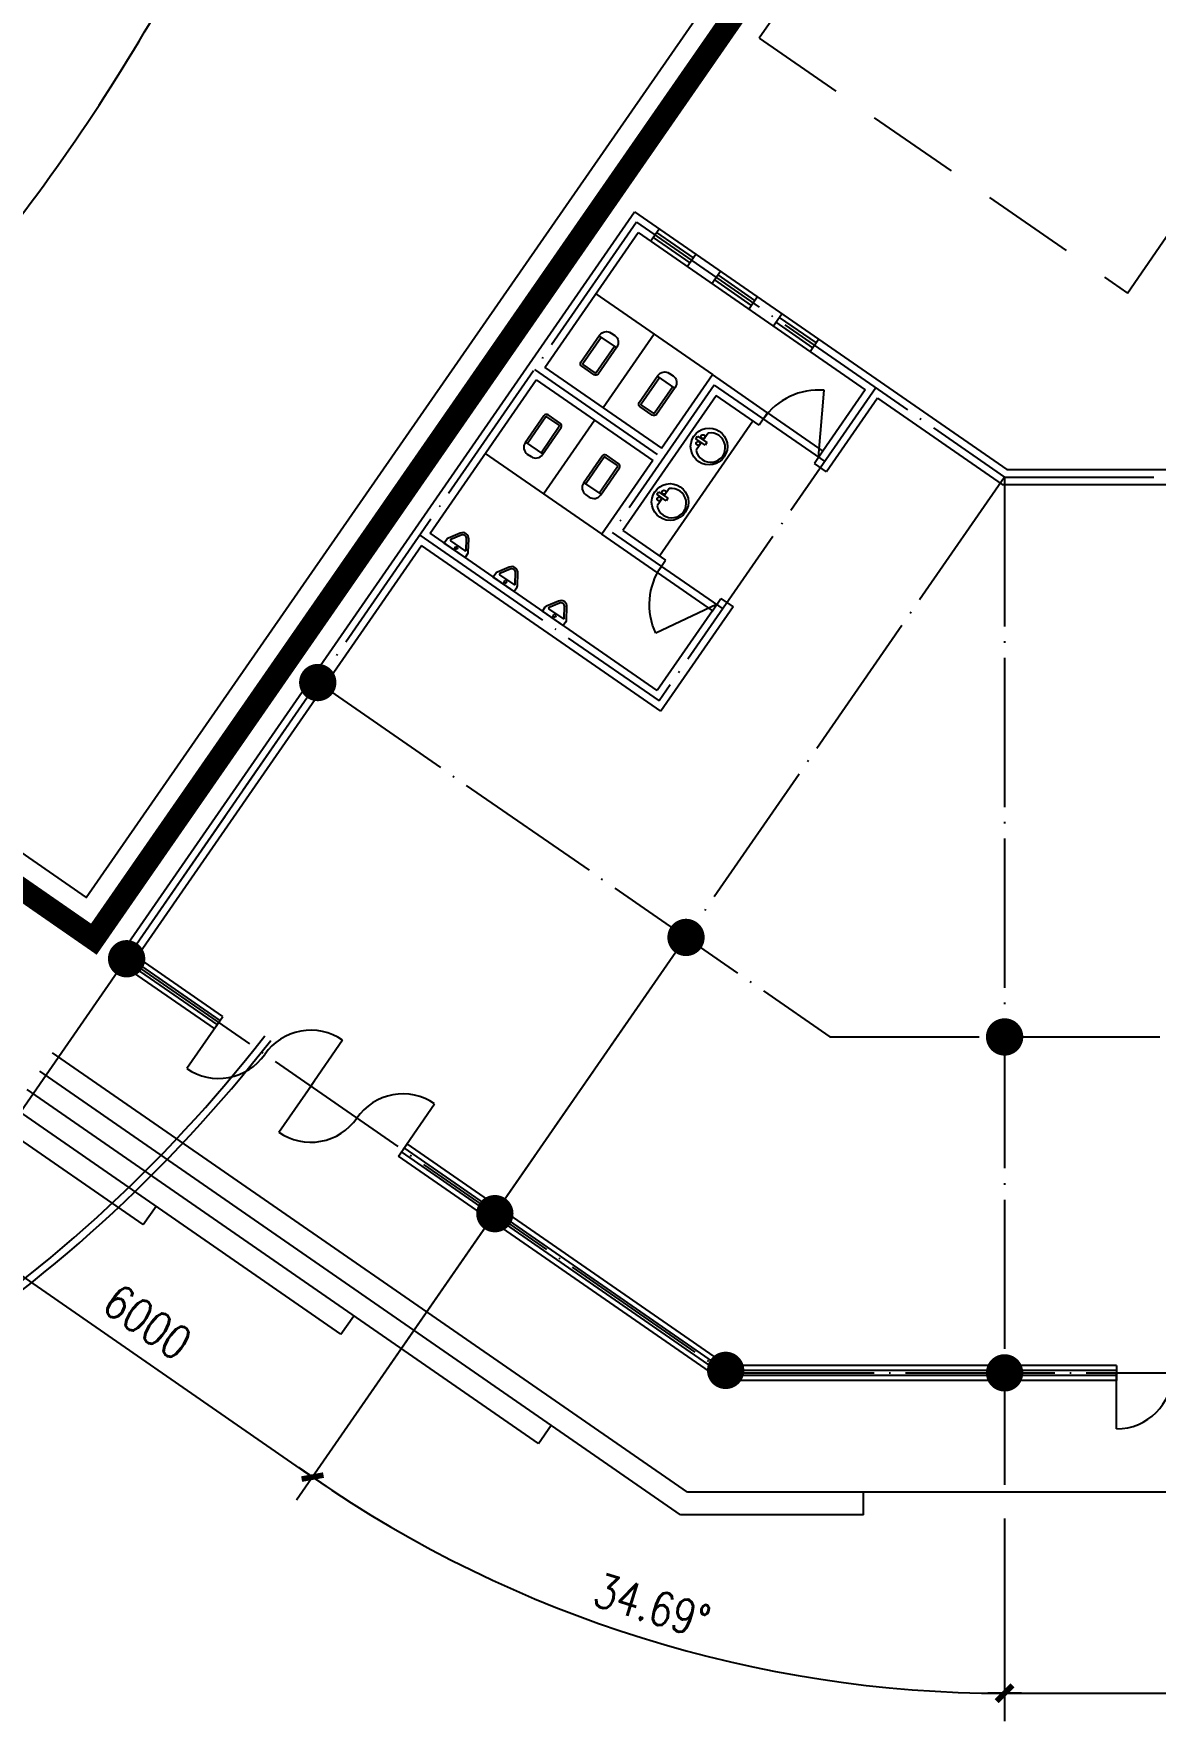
# Model space of a CAD drawing. Extents: x -335094 to -220327, y -102194 to 60595.
# Drawn here: x -315628 to -300603, y 15294 to 37900 of the extents above; entities that cross this region are included whole.
import ezdxf

# ---------------------------------------------------------------- set-up
doc = ezdxf.new("R2010")
doc.units = 0
doc.header["$LTSCALE"] = 1000
doc.header["$MEASUREMENT"] = 0
for name, pattern in [('DASH', [0.35, 0.25, -0.1]), ('DOTE', [2.42, 2, -0.2, 0.02, -0.2]), ('HIDDEN', [0.375, 0.25, -0.125])]:
    doc.linetypes.add(name, pattern=pattern)
doc.layers.get('0').update_dxf_attribs({"linetype": 'CONTINUOUS'})
doc.layers.get('DEFPOINTS').update_dxf_attribs({"linetype": 'CONTINUOUS'})
for name, color, linetype in [('6', 12, 'CONTINUOUS'), ('COLUMN', 7, 'CONTINUOUS'), ('DOTE', 1, 'DOTE'), ('LVTRY', 6, 'CONTINUOUS'), ('PUB_DIM', 84, 'CONTINUOUS'), ('WALL', 255, 'CONTINUOUS'), ('WINDOW', 84, 'CONTINUOUS')]:
    doc.layers.add(name, color=color, linetype=linetype)
doc.styles.add('DIM_FONT', font='SIMPLEX', dxfattribs={"width": 0.8})
doc.dimstyles.new('DIMN150', dxfattribs={"dimscale": 1.5, "dimtxt": 300, "dimasz": 1, "dimexe": 250, "dimexo": 300, "dimgap": 150, "dimtad": 1, "dimdec": 0, "dimlfac": 0.05, "dimzin": 0, "dimtxsty": 'DIM_FONT', "dimblk": '_DIMX', "dimblk1": '_DIMX', "dimblk2": '_DIMX', "dimsah": 1, "dimcen": 100, "dimdle": 250, "dimclrd": 3, "dimclre": 3, "dimclrt": 7, "dimazin": 3, "dimtfac": 1, "dimtdec": 0, "dimtix": 1, "dimtmove": 0, "dimatfit": 3, "dimtolj": 1, "dimtzin": 0})

# ---------------------------------------------------------------- blocks, each defined once
blk = doc.blocks.new('_DIMX')
blk.add_line((-150, 0), (150, 0))
at = {"const_width": 50}
blk.add_lwpolyline([(-70, -70), (70, 70)], dxfattribs=at)
blk = doc.blocks.new('*D69')
at = {"layer": 'DEFPOINTS', "color": 0, "linetype": 'BYBLOCK'}
for p in [(-302621, 31961), (-302621, 31961), (-308654, 23245), (-302621, 18461), (-309019, 16978)]:
    blk.add_point(p, dxfattribs=at)
at = {"layer": 'PUB_DIM', "color": 3, "linetype": 'BYBLOCK'}
for p, q in [((-308910, 22875), (-312106, 18256)), ((-302621, 18011), (-302621, 15294))]:
    blk.add_line(p, q, dxfattribs=at)
blk.add_arc((-302621, 31961), 16292, 235.3183, 269.9947, dxfattribs=at)
at = {"layer": 'PUB_DIM', "color": 3, "linetype": 'BYBLOCK', "xscale": 1.5, "yscale": 1.5, "zscale": 1.5}
for p, rotation in [((-311893, 18565), 145.3156711908651), ((-302621, 15669), 359.9973623500227)]:
    blk.add_blockref('_DIMX', p, dxfattribs=dict(at, rotation=rotation))
at = {"layer": 'PUB_DIM', "color": 7, "linetype": 'BYBLOCK', "insert": (-307344, 16840), "char_height": 450, "attachment_point": 5, "rotation": 342.6565, "style": 'DIM_FONT'}
blk.add_mtext('\\A1;34.69°', dxfattribs=at)
blk = doc.blocks.new('*D58')
at = {"color": 3, "linetype": 'BYBLOCK'}
for p, q in [((-30000, 18011), (-30000, 15296)), ((-24000, 18011), (-24000, 15296)), ((-29998, 15671), (-24001, 15671))]:
    blk.add_line(p, q, dxfattribs=at)
at = {"layer": 'DEFPOINTS', "color": 0, "linetype": 'BYBLOCK'}
for p in [(-30000, 18461), (-24000, 18461), (-24000, 15671)]:
    blk.add_point(p, dxfattribs=at)
at = {"color": 3, "linetype": 'BYBLOCK', "xscale": 1.5, "yscale": 1.5, "zscale": 1.5, "rotation": 180}
blk.add_blockref('_DIMX', (-30000, 15671), dxfattribs=at)
at = {"color": 3, "linetype": 'BYBLOCK', "xscale": 1.5, "yscale": 1.5, "zscale": 1.5}
blk.add_blockref('_DIMX', (-24000, 15671), dxfattribs=at)
at = {"color": 7, "linetype": 'BYBLOCK', "insert": (-27000, 16121), "char_height": 450, "attachment_point": 5, "style": 'DIM_FONT'}
blk.add_mtext('\\A1;6000', dxfattribs=at)
blk = doc.blocks.new('*D70')
at = {"color": 3, "linetype": 'BYBLOCK'}
for p, q in [((-39458, 28839), (-44419, 21671)), ((-34524, 25424), (-39485, 18256)), ((-39273, 18566), (-44204, 21979))]:
    blk.add_line(p, q, dxfattribs=at)
at = {"layer": 'DEFPOINTS', "color": 0, "linetype": 'BYBLOCK'}
for p in [(-39202, 29209), (-34268, 25794), (-44205, 21979)]:
    blk.add_point(p, dxfattribs=at)
at = {"color": 3, "linetype": 'BYBLOCK', "xscale": 1.5, "yscale": 1.5, "zscale": 1.5}
for p, rotation in [((-44205, 21979), 145.3130335408911), ((-39271, 18565), 325.3130335408911)]:
    blk.add_blockref('_DIMX', p, dxfattribs=dict(at, rotation=rotation))
at = {"color": 7, "linetype": 'BYBLOCK', "insert": (-41482, 20642), "char_height": 450, "attachment_point": 5, "rotation": 325.313, "style": 'DIM_FONT'}
blk.add_mtext('\\A1;6000', dxfattribs=at)
blk = doc.blocks.new('M_A11UZJ')
for p, q in [((0.5, 0), (0.5, 0.5)), ((-0.5, -0.5), (-0.5, 0))]:
    blk.add_line(p, q)
for centre, start, end in [((-0.5, 0), 0, 0), ((0.5, 0), 90, 180), ((-0.5, 0), 270, 0)]:
    blk.add_arc(centre, 0.5, start, end)
blk = doc.blocks.new('_YZH')
at = {"const_width": 0.5}
blk.add_lwpolyline([(-0.25, 0, 1), (0.25, 0, 1)], format="xyb", close=True, dxfattribs=at)
blk = doc.blocks.new('_DBLK')
blk.add_line((-0.5, 0), (0, -0.866))
blk.add_arc((-0.5, 0), 1, 300, 0)
blk = doc.blocks.new('_LV6')
for p, q in [((-140, -340), (-140, -780)), ((-110, -340), (-110, -770)), ((100, -300), (-100, -300)), ((100, -330), (-100, -330)), ((110, -770), (110, -340)), ((140, -780), (140, -340)), ((140, -770), (-140, -770)), ((-30, -890), (30, -890))]:
    blk.add_line(p, q)
for centre, radius, start, end in [((-100, -340), 40, 90, 180), ((-100, -340), 10, 90, 180), ((100, -340), 40, 0, 90), ((100, -340), 10, 0, 90), ((-30, -780), 110, 180, 270), ((30, -780), 110, 270, 0)]:
    blk.add_arc(centre, radius, start, end)
blk = doc.blocks.new('_LV7')
for p, q in [((-170, -61), (-170, 0)), ((-170, 0), (170, 0)), ((170, -61), (170, 0)), ((-162, -88), (-69, -231)), ((-124, -91), (-43, -216)), ((-116, -76), (116, -76)), ((43, -216), (124, -91)), ((69, -231), (162, -88))]:
    blk.add_line(p, q)
blk.add_circle((0, -38), 17.7)
for centre, radius, start, end in [((-120, -61), 50, 180, 213.0863), ((-116, -86), 10, 90, 213.0863), ((0, -191), 50, 210, 330), ((116, -86), 10, 326.9137, 90), ((120, -61), 50, 326.9137, 0), ((0, -191), 80, 210, 330)]:
    blk.add_arc(centre, radius, start, end)
blk = doc.blocks.new('M_E33IEP')
for p, q in [((44, -21), (44, 20)), ((44, 20), (194, 20)), ((135, 135), (135, 20)), ((194, 20), (194, -21)), ((194, -21), (44, -21)), ((135, -21), (135, -144))]:
    blk.add_line(p, q)
for centre, radius in [((248, -5), 246), ((106, 56), 26.7), ((105, -55), 26.7)]:
    blk.add_circle(centre, radius)
blk.add_arc((274, -5), 197, 225.2527, 134.7473)
at = {"style": 'DIM_FONT', "width": 0.8, "flags": 9}
for tag in ['XSIZE', 'YSIZE']:
    blk.add_attdef(tag, (0, 0), '', height=0.5, dxfattribs=at)
at = {"width": 0.8, "flags": 9}
for tag in ['YSIZE', 'XSIZE']:
    blk.add_attdef(tag, (2, -251), '', height=150, dxfattribs=at)
blk = doc.blocks.new('_GCBLK')
at = {"linetype": 'DASH'}
for p, q in [((-0.5, -0.5), (-0.5, 0.5)), ((0.5, -0.5), (0.5, 0.5)), ((-0.5, 0.2), (0.5, 0.2)), ((-0.5, -0.2), (0.5, -0.2))]:
    blk.add_line(p, q, dxfattribs=at)

msp = doc.modelspace()

# ---------------------------------------------------------------- linework, layer by layer
at = {"layer": '6', "linetype": 'HIDDEN', "ltscale": 5}
msp.add_lwpolyline([(-297560.32, 39360.15), (-287693.038, 32531.041), (-284278.483, 37464.682), (-299079.407, 47708.346), (-305908.516, 37841.064), (-300974.875, 34426.509)], close=True, dxfattribs=at)
at = {"layer": 'DOTE'}
for p, q in [((-307554.843, 35375.617), (-314383.953, 25508.335)), ((-307554.843, 35375.617), (-302621.202, 31961.062)), ((-308920.665, 33402.161), (-307193.891, 32207.066)), ((-306510.98, 33193.795), (-307876.802, 31220.338)), ((-304347.977, 33156.156), (-307250.348, 28962.561)), ((-306510.98, 33193.795), (-305030.888, 32169.428)), ((-302621.202, 31961.062), (-308653.583, 23244.963)), ((-302621.202, 31961.062), (-302621.202, 18461.062)), ((-302621.202, 31961.062), (-284621.202, 31961.062)), ((-307876.802, 31220.338), (-306396.71, 30195.972)), ((-310457.215, 31182.022), (-307250.348, 28962.561)), ((-311823.037, 29208.566), (-304963.438, 24461.062)), ((-314383.953, 25508.335), (-306368.779, 19961.062)), ((-304963.438, 24461.062), (-238475.52, 24461.062)), ((-306368.779, 19961.062), (-245621.202, 19961.062))]:
    msp.add_line(p, q, dxfattribs=at)
at = {"layer": 'PUB_DIM', "linetype": 'BYBLOCK'}
for p, q in [((-308098.618, 34414.207), (-306536.298, 33332.931)), ((-307317.458, 33873.569), (-308000.369, 32886.841)), ((-308797.098, 31735.658), (-308114.188, 32722.386)), ((-307244.301, 30904.201), (-305992.298, 32713.202)), ((-309578.258, 32276.296), (-308015.939, 31195.02))]:
    msp.add_line(p, q, dxfattribs=at)
at = {"layer": 'WALL', "linetype": 'BYBLOCK'}
for p, q in [((-314523.09, 25483.017), (-307580.162, 35514.754)), ((-307580.162, 35514.754), (-302589.973, 32061.062)), ((-308781.529, 33427.479), (-307529.525, 35236.48)), ((-307529.525, 35236.48), (-304487.113, 33130.838)), ((-308098.618, 34414.207), (-306536.298, 33332.931)), ((-310318.079, 31207.34), (-308895.347, 33263.024)), ((-308895.347, 33263.024), (-307333.028, 32181.748)), ((-308781.529, 33427.479), (-307219.209, 32346.203)), ((-307219.209, 32346.203), (-306536.298, 33332.931)), ((-305796.252, 32820.748), (-306536.298, 33332.931)), ((-307111.664, 32150.157), (-306485.662, 33054.658)), ((-305910.071, 32656.293), (-306485.662, 33054.658)), ((-304487.113, 33130.838), (-305056.206, 32308.565)), ((-304322.659, 33017.02), (-305005.57, 32030.291)), ((-304322.659, 33017.02), (-302652.432, 31861.062)), ((-305796.252, 32820.748), (-305910.071, 32656.293)), ((-307333.028, 32181.748), (-308015.939, 31195.02)), ((-307054.754, 32232.384), (-307737.665, 31245.656)), ((-305056.206, 32308.565), (-305170.024, 32144.11)), ((-305005.57, 32030.291), (-305170.024, 32144.11)), ((-302589.973, 32061.062), (-284521.202, 32061.062)), ((-302652.432, 31861.062), (-284721.202, 31861.062)), ((-307275.667, 29101.698), (-310318.079, 31207.34)), ((-307737.665, 31245.656), (-307162.074, 30847.291)), ((-314244.817, 25533.653), (-310431.897, 31042.885)), ((-307225.03, 28823.425), (-310431.897, 31042.885)), ((-307275.892, 30682.837), (-308015.939, 31195.02)), ((-307275.892, 30682.837), (-307162.074, 30847.291)), ((-306535.846, 30170.654), (-306422.028, 30335.108)), ((-306422.028, 30335.108), (-306257.573, 30221.29)), ((-306535.846, 30170.654), (-307275.667, 29101.698)), ((-306257.573, 30221.29), (-307225.03, 28823.425)), ((-314358.635, 25369.198), (-314523.09, 25483.017)), ((-314244.817, 25533.653), (-314358.635, 25369.198)), ((-314244.817, 25533.653), (-314244.817, 25533.653)), ((-313207.452, 24572.469), (-313093.634, 24736.923)), ((-311974.042, 23718.83), (-311860.224, 23883.285)), ((-311974.042, 23718.83), (-311860.224, 23883.285)), ((-310740.632, 22865.191), (-310626.813, 23029.646)), ((-301121.202, 20061.062), (-301121.202, 19861.062))]:
    msp.add_line(p, q, dxfattribs=at)
at = {"layer": 'WALL', "const_width": 300}
msp.add_lwpolyline([(-323423.385, 25343.78), (-316035.512, 26611.475), (-314822.932, 25770.624), (-301545.694, 44917.555), (-323423.385, 60088.41)], dxfattribs=at)
at = {"layer": 'WALL'}
for points in [[(-323423.385, 22570.742, 0.110751594), (-316077.162, 27127.119), (-314923.699, 26327.263), (-302102.332, 44816.788), (-323423.385, 59601.648)], [(-312863.817, 40353.555), (-314014.276, 41151.329), (-314096.452, 41208.313), (-319281.983, 33730.327), (-319338.639, 33648.624), (-318106.331, 32793.394, 0.086956522), (-312863.817, 40353.555, 5219.646490191)]]:
    msp.add_lwpolyline(points, format="xyb", dxfattribs=at)
at = {"layer": 'WINDOW', "linetype": 'BYBLOCK'}
for p, q in [((-305796.252, 32820.748), (-305056.206, 32308.565)), ((-307275.892, 30682.837), (-306535.846, 30170.654)), ((-313207.452, 24572.469), (-314358.635, 25369.198)), ((-313169.513, 24627.287), (-314320.696, 25424.016)), ((-313131.573, 24682.105), (-314282.756, 25478.835)), ((-313093.634, 24736.923), (-314244.817, 25533.653)), ((-306868.456, 18361.062), (-315376.729, 24249.606)), ((-306962.145, 18061.062), (-315547.456, 24002.924)), ((-308864.636, 19012.927), (-315718.184, 23756.242)), ((-311512.518, 20480.674), (-315888.912, 23509.56)), ((-314160.401, 21948.422), (-316059.64, 23262.878)), ((-306400.009, 19861.062), (-310740.632, 22865.191)), ((-306379.189, 19927.729), (-310702.692, 22920.009)), ((-306358.369, 19994.395), (-310664.753, 22974.828)), ((-306337.549, 20061.062), (-310626.813, 23029.646)), ((-314160.401, 21948.422), (-313989.673, 22195.104)), ((-311512.518, 20480.674), (-311341.791, 20727.356)), ((-301121.202, 19927.729), (-306379.189, 19927.729)), ((-301121.202, 19994.395), (-306358.369, 19994.395)), ((-301121.202, 20061.062), (-306337.549, 20061.062)), ((-301121.202, 19861.062), (-306400.009, 19861.062)), ((-308864.636, 19012.927), (-308693.908, 19259.609)), ((-284521.202, 18361.062), (-306868.456, 18361.062)), ((-304509.477, 18061.062), (-304509.477, 18361.062)), ((-304509.477, 18061.062), (-306962.145, 18061.062))]:
    msp.add_line(p, q, dxfattribs=at)
for radius in [19314.239, 19414.239]:
    msp.add_arc((-327777.855, 36334.356), radius, 282.9612831, 322.1253002, dxfattribs=at)

# ---------------------------------------------------------------- block references
at = {"layer": 'COLUMN', "linetype": 'BYBLOCK', "xscale": 500, "yscale": 500, "zscale": 600}
for p in [(-311823.037, 29208.566), (-306889.396, 25794.011), (-314383.953, 25508.335), (-302621.202, 24461.062), (-309450.312, 22093.78), (-306358.369, 19994.395), (-302621.202, 19961.062)]:
    msp.add_blockref('_YZH', p, dxfattribs=at)
at = {"layer": 'LVTRY', "linetype": 'BYBLOCK', "xscale": -1, "rotation": 145.3130335408891}
for p in [(-308374.995, 33141.133), (-307593.836, 32600.496)]:
    msp.add_blockref('_LV6', p, dxfattribs=at)
at = {"layer": 'LVTRY', "linetype": 'BYBLOCK'}
for name, p, rotation in [('_LV6', (-308484.149, 32983.42), 325.3130335408875), ('M_E33IEP', (-306781.456, 32517.042), 325.0567273464192), ('_LV6', (-307702.989, 32442.782), 325.3130335408875), ('M_E33IEP', (-307303.961, 31772.808), 325.0567273464192), ('_LV7', (-309989.169, 30979.703), 145.3130335408902), ('_LV7', (-309331.35, 30524.429), 145.3130335408902), ('_LV7', (-308673.532, 30069.155), 145.3130335408902)]:
    msp.add_blockref(name, p, dxfattribs=dict(at, rotation=rotation))
at = {"layer": 'WINDOW', "linetype": 'BYBLOCK'}
for name, p, xscale, yscale, zscale, rotation in [('_GCBLK', (-307061.479, 35034.162), 600, 199.9999999999923, 600, 325.313033541), ('_GCBLK', (-306239.206, 34465.069), 600, 199.9999999999716, 600, 325.313033541), ('_GCBLK', (-305416.932, 33895.977), 600, 199.9999999999712, 600, 325.313033541), ('_DBLK', (-305483.138, 32482.429), -900, -900, 900, 325.313033541), ('_DBLK', (-306848.96, 30508.973), -900, 900, 900, 325.313033541), ('M_A11UZJ', (-312533.838, 24227.877), 1500, 1500, 1500, 145.313033541), ('M_A11UZJ', (-311300.428, 23374.238), 1500, 1500, 1500, 325.313033541)]:
    msp.add_blockref(name, p, dxfattribs=dict(at, xscale=xscale, yscale=yscale, zscale=zscale, rotation=rotation))
at = {"layer": 'WINDOW', "linetype": 'BYBLOCK', "xscale": 1500, "yscale": 1500, "zscale": 1500}
msp.add_blockref('M_A11UZJ', (-300371.202, 19961.062), dxfattribs=at)

# ---------------------------------------------------------------- dimensions: what is measured, and where the dimension line sits
at = {"layer": 'PUB_DIM', "linetype": 'BYBLOCK'}
dim = msp.add_angular_dim_2l(base=(-309019.491, 16978.346), line1=((-302621.202, 31961.062), (-302621.202, 18461.062)), line2=((-302621.202, 31961.062), (-308653.583, 23244.963)), dimstyle='DIMN150', override={"dimdec": 2, "dimlfac": 1, "dimadec": 2, "dimtdec": 2}, dxfattribs=at)
dim.commit()
dim.dimension.update_dxf_attribs({"geometry": '*D69', "text_midpoint": (-307343.607, 16839.596)})
dim = msp.add_aligned_dim(p1=(-306889.396, 25794.011), p2=(-311823.037, 29208.566), distance=8791.723, dimstyle='DIMN150', override={"dimlfac": 1}, dxfattribs=at)
dim.commit()
dim.dimension.update_dxf_attribs({"geometry": '*D70', "text_midpoint": (-314103.428, 20642.11), "insert": (-272621.25, 0)})
dim = msp.add_linear_dim(base=(-296621.202, 15670.904), p1=(-302621.202, 18461.062), p2=(-296621.202, 18461.062), dimstyle='DIMN150', override={"dimlfac": 1}, dxfattribs=at)
dim.commit()
dim.dimension.update_dxf_attribs({"geometry": '*D58', "text_midpoint": (-299621.202, 16120.904), "insert": (-272621.25, 0)})

doc.saveas('drawing.dxf')
